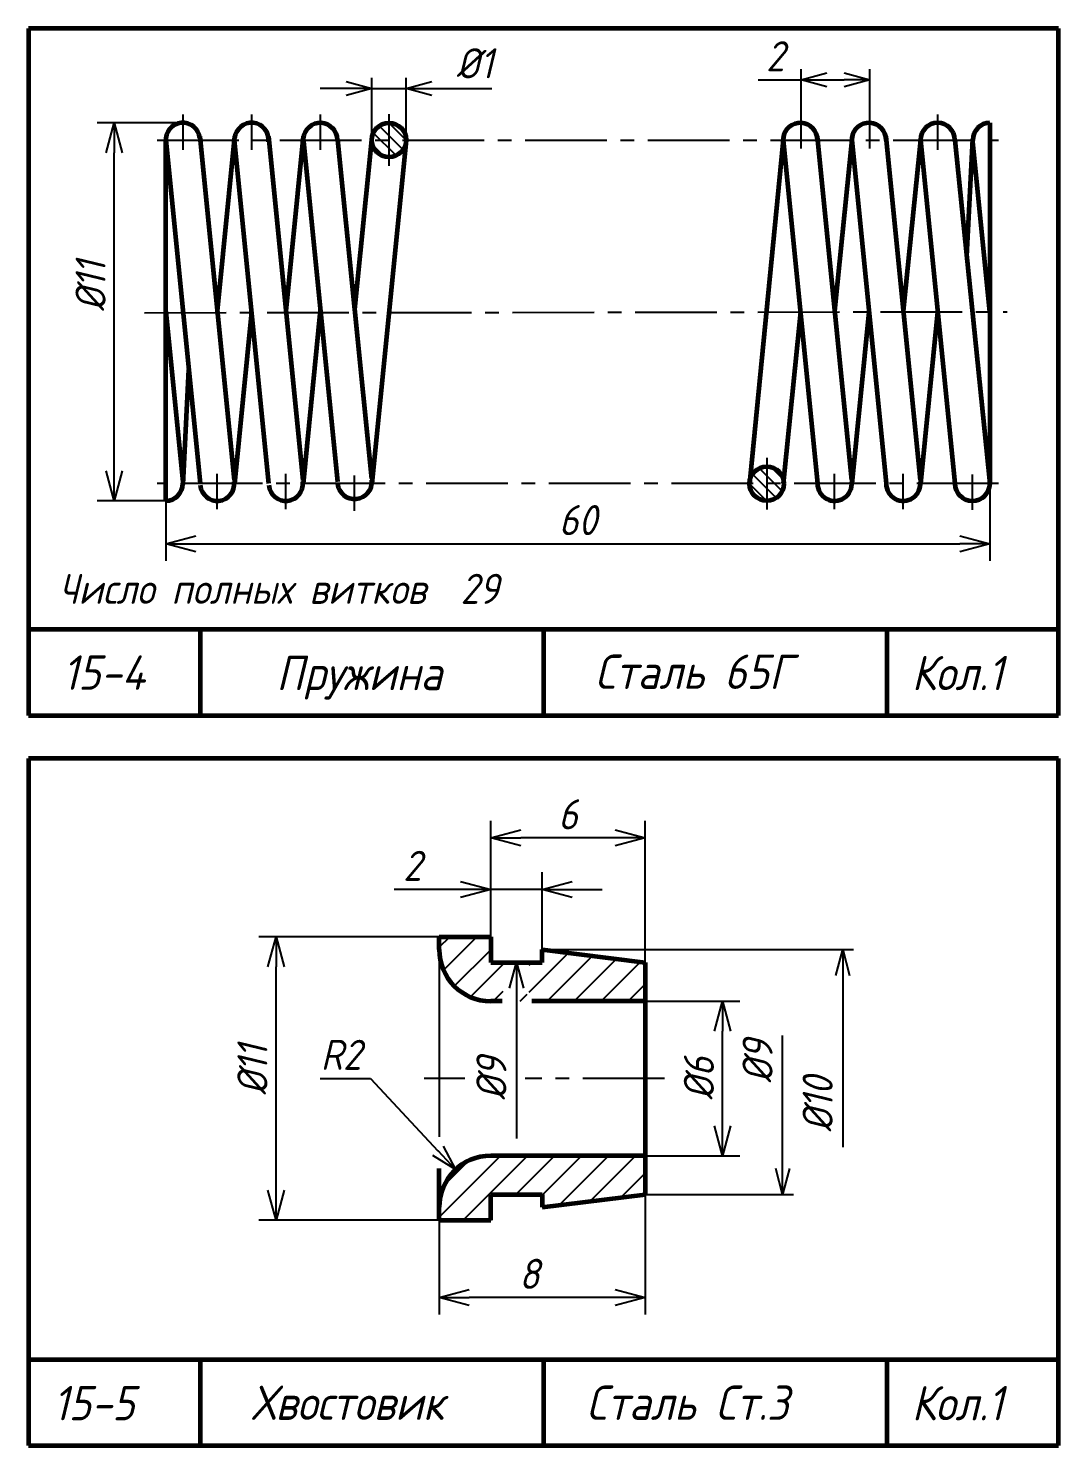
# Model space of a CAD drawing. Header units: millimetres. Extents: x -255 to 513, y 132 to 472.
# Drawn here: x 10 to 130, y 307 to 472 of the extents above; entities that cross this region are included whole.
import ezdxf

# ---------------------------------------------------------------- set-up
doc = ezdxf.new("R2010")
doc.units = ezdxf.units.MM
doc.header["$LTSCALE"] = 0.5
doc.linetypes.add('CENTER2', pattern=[28.575, 19.05, -3.175, 3.175, -3.175])
doc.styles.get("Standard").update_dxf_attribs({"font": 'isocpeui.ttf', "width": 0.9})
doc.dimstyles.new('Standart 1', dxfattribs={"dimtxt": 3.5, "dimasz": 3.5, "dimexe": 2, "dimexo": 0, "dimgap": 1, "dimtad": 1, "dimtoh": 1, "dimdec": 0, "dimtxsty": 'Standard', "dimblk": 'OPEN30', "dimcen": 2.5, "dimadec": 0, "dimazin": 0, "dimtfac": 1, "dimtdec": 0, "dimtmove": 0, "dimatfit": 3, "dimldrblk": 'DOTSMALL', "dimfxl": 0, "dimarcsym": 0})
pattern_1 = [(45, (53, -39), (-1.571545, 1.571545), [])]
pattern_2 = [(135, (-20, 287), (-0.740871, -0.740871), [])]

# ---------------------------------------------------------------- blocks, each defined once
blk = doc.blocks.new('_Open30')
at = {"color": 0, "linetype": 'ByBlock', "lineweight": -2}
for p, q in [((-1, 0.268), (0, 0)), ((0, 0), (-1, -0.268)), ((0, 0), (-1, 0))]:
    blk.add_line(p, q, dxfattribs=at)
blk = doc.blocks.new('*D50')
at = {"color": 0, "lineweight": -2}
for p, q in [((63.85, 364.75), (63.85, 373.75)), ((69.85, 364.75), (69.85, 373.75)), ((60.35, 371.75), (52.61, 371.75)), ((69.85, 371.75), (63.85, 371.75)), ((73.35, 371.75), (76.85, 371.75))]:
    blk.add_line(p, q, dxfattribs=at)
at = {"color": 0, "lineweight": -2, "xscale": 3.5, "yscale": 3.5, "zscale": 3.5}
blk.add_blockref('_Open30', (63.85, 371.75), dxfattribs=at)
at = {"color": 0, "lineweight": -2, "xscale": 3.5, "yscale": 3.5, "zscale": 3.5, "rotation": 180}
blk.add_blockref('_Open30', (69.85, 371.75), dxfattribs=at)
at = {"color": 0, "lineweight": -3, "insert": (54.73, 374.5), "char_height": 3.5, "attachment_point": 5}
blk.add_mtext('2', dxfattribs=at)
blk = doc.blocks.new('_DotSmall')
at = {"color": 0, "linetype": 'ByBlock', "const_width": 0.5}
blk.add_lwpolyline([(-0.0625, 0, 1), (0.0625, 0, 1)], format="xyb", close=True, dxfattribs=at)
blk = doc.blocks.new('*D51')
at = {"color": 0, "lineweight": -2}
for p, q in [((63.85, 363.25), (63.85, 379.75)), ((81.85, 363.25), (81.85, 379.75)), ((78.35, 377.75), (67.35, 377.75))]:
    blk.add_line(p, q, dxfattribs=at)
at = {"color": 0, "lineweight": -2, "xscale": 3.5, "yscale": 3.5, "zscale": 3.5, "rotation": 180}
blk.add_blockref('_Open30', (63.85, 377.75), dxfattribs=at)
at = {"color": 0, "lineweight": -2, "xscale": 3.5, "yscale": 3.5, "zscale": 3.5}
blk.add_blockref('_Open30', (81.85, 377.75), dxfattribs=at)
at = {"color": 0, "lineweight": -3, "insert": (72.85, 380.5), "char_height": 3.5, "attachment_point": 5}
blk.add_mtext('6', dxfattribs=at)
blk = doc.blocks.new('*D52')
at = {"color": 0, "lineweight": -2}
for p, q in [((57.85, 366.25), (36.85, 366.25)), ((38.85, 336.75), (38.85, 362.75)), ((57.85, 333.25), (36.85, 333.25))]:
    blk.add_line(p, q, dxfattribs=at)
at = {"color": 0, "lineweight": -2, "xscale": 3.5, "yscale": 3.5, "zscale": 3.5}
for p, rotation in [((38.85, 366.25), 90), ((38.85, 333.25), 270)]:
    blk.add_blockref('_Open30', p, dxfattribs=dict(at, rotation=rotation))
at = {"color": 0, "lineweight": -3, "insert": (36.1, 350.75), "char_height": 3.5, "attachment_point": 5, "rotation": 90}
blk.add_mtext('%%c11', dxfattribs=at)
blk = doc.blocks.new('*D53')
at = {"color": 0, "lineweight": -2}
for p, q in [((81.85, 336.25), (81.85, 322.25)), ((57.85, 333.25), (57.85, 322.25)), ((78.35, 324.25), (61.35, 324.25))]:
    blk.add_line(p, q, dxfattribs=at)
at = {"color": 0, "lineweight": -2, "xscale": 3.5, "yscale": 3.5, "zscale": 3.5, "rotation": 180}
blk.add_blockref('_Open30', (57.85, 324.25), dxfattribs=at)
at = {"color": 0, "lineweight": -2, "xscale": 3.5, "yscale": 3.5, "zscale": 3.5}
blk.add_blockref('_Open30', (81.85, 324.25), dxfattribs=at)
at = {"color": 0, "lineweight": -3, "insert": (68.35, 327), "char_height": 3.5, "attachment_point": 5}
blk.add_mtext('8', dxfattribs=at)
blk = doc.blocks.new('*D54')
at = {"color": 0, "lineweight": -2}
for p, q in [((81.85, 358.75), (92.85, 358.75)), ((90.85, 344.25), (90.85, 355.25)), ((81.85, 340.75), (92.85, 340.75))]:
    blk.add_line(p, q, dxfattribs=at)
at = {"color": 0, "lineweight": -2, "xscale": 3.5, "yscale": 3.5, "zscale": 3.5}
for p, rotation in [((90.85, 358.75), 90), ((90.85, 340.75), 270)]:
    blk.add_blockref('_Open30', p, dxfattribs=dict(at, rotation=rotation))
at = {"color": 0, "lineweight": -3, "insert": (88.1, 349.75), "char_height": 3.5, "attachment_point": 5, "rotation": 90}
blk.add_mtext('%%c6', dxfattribs=at)
blk = doc.blocks.new('*D55')
at = {"color": 0, "lineweight": -2}
for p, q in [((26, 419), (26, 410)), ((122, 419), (122, 410)), ((29.5, 412), (118.5, 412))]:
    blk.add_line(p, q, dxfattribs=at)
at = {"color": 0, "lineweight": -2, "xscale": 3.5, "yscale": 3.5, "zscale": 3.5, "rotation": 180}
blk.add_blockref('_Open30', (26, 412), dxfattribs=at)
at = {"color": 0, "lineweight": -2, "xscale": 3.5, "yscale": 3.5, "zscale": 3.5}
blk.add_blockref('_Open30', (122, 412), dxfattribs=at)
at = {"color": 0, "lineweight": -3, "insert": (74, 414.75), "char_height": 3.5, "attachment_point": 5}
blk.add_mtext('60', dxfattribs=at)
blk = doc.blocks.new('*D56')
at = {"color": 0, "lineweight": -2}
for p, q in [((28, 461), (18, 461)), ((20, 420.5), (20, 457.5)), ((26, 417), (18, 417))]:
    blk.add_line(p, q, dxfattribs=at)
at = {"color": 0, "lineweight": -2, "xscale": 3.5, "yscale": 3.5, "zscale": 3.5}
for p, rotation in [((20, 461), 90), ((20, 417), 270)]:
    blk.add_blockref('_Open30', p, dxfattribs=dict(at, rotation=rotation))
at = {"color": 0, "lineweight": -3, "insert": (17.25, 442), "char_height": 3.5, "attachment_point": 5, "rotation": 90}
blk.add_mtext('%%c11', dxfattribs=at)

msp = doc.modelspace()

# ---------------------------------------------------------------- hatches: boundary and pattern name
at = {"lineweight": -3}
h = msp.add_hatch(dxfattribs=at)
h.set_pattern_fill('ANSI31', scale=0.33, angle=90, style=0)
h.set_pattern_definition(pattern_2)
h.paths.add_polyline_path([(52, 461), (52, 459), (54, 459, 0.414214)])
h.paths.add_polyline_path([(52, 461, 0.414214), (50, 459), (52, 459)])
h.paths.add_polyline_path([(52, 459), (50, 459, 0.414214), (52, 457)])
h.paths.add_polyline_path([(53.96, 458.6), (54, 459), (52, 459), (52, 457, 0.356963)])
h = msp.add_hatch(dxfattribs=at)
h.set_pattern_fill('ANSI31', scale=0.33, angle=90, style=0)
h.set_pattern_definition(pattern_2)
h.paths.add_polyline_path([(96, 421, 0.358204), (94.04, 419.39), (94, 419), (96, 419)])
h.paths.add_polyline_path([(96, 421), (96, 419), (97.92, 419), (97.96, 419.4, 0.356682)])
h.paths.add_polyline_path([(98, 419), (96, 419), (96, 417, 0.414214)])
h.paths.add_polyline_path([(96, 419), (94, 419, 0.414214), (96, 417)])
h = msp.add_hatch(dxfattribs=at)
h.set_pattern_fill('ANSI31', color=256, scale=0.7, style=0)
h.set_pattern_definition(pattern_1)
h.paths.add_polyline_path([(81.85, 363.25), (69.85, 364.75), (69.85, 363.25), (68.35, 363.25), (68.35, 359.57), (66.85, 359.57), (66.85, 358.75), (68.65, 358.75), (81.85, 358.75)])
h.paths.add_polyline_path([(65.3, 363.25), (63.85, 363.25), (63.85, 366.25), (57.85, 366.25), (57.85, 364.75, 0.414214), (63.85, 358.75), (65.17, 358.75), (66.85, 358.75), (66.85, 359.57), (65.3, 359.57)])
h = msp.add_hatch(dxfattribs=at)
h.set_pattern_fill('ANSI31', color=256, scale=0.7, style=0)
h.set_pattern_definition(pattern_1)
h.paths.add_polyline_path([(81.85, 340.75), (63.85, 340.75, 0.414214), (57.85, 334.75), (57.85, 333.25), (63.85, 333.25), (63.85, 336.25), (69.85, 336.25), (69.85, 334.75), (81.85, 336.25)])

# ---------------------------------------------------------------- linework, layer by layer
at = {"color": 7, "lineweight": 60}
for p, q in [((130, 472), (10, 472)), ((10, 472), (10, 392)), ((130, 392), (130, 472)), ((122, 461), (122, 419)), ((26, 459), (30, 419)), ((26, 417), (26, 459)), ((29.97, 459.4), (33.97, 419.4)), ((34.03, 459.4), (32, 439.1)), ((33.99, 459), (37.99, 419)), ((37.96, 459.4), (41.96, 419.4)), ((42.02, 459.4), (39.99, 439.1)), ((42, 459.2), (46, 419.2)), ((46.02, 459.02), (49.97, 419.6)), ((49.98, 459), (48, 439.3)), ((54, 459), (50, 419)), ((97.95, 459.4), (94, 419)), ((97.91, 459), (101.91, 419)), ((101.88, 459.4), (105.88, 419.4)), ((105.94, 459.4), (103.91, 439.1)), ((105.9, 459), (109.9, 419)), ((109.87, 459.4), (113.87, 419.4)), ((113.89, 459), (111.9, 439.1)), ((113.89, 459), (117.89, 419)), ((117.9, 459), (122, 419)), ((119.29, 445.49), (120, 459.11)), ((122, 439), (120.01, 458.8)), ((26, 439), (27.99, 419.2)), ((36, 438.95), (34, 419)), ((44, 439.15), (41.99, 419)), ((99.92, 438.95), (97.92, 419)), ((107.91, 438.95), (105.91, 419)), ((115.9, 438.95), (113.9, 419)), ((28.67, 432.3), (28, 418.9)), ((130, 402), (10, 402)), ((30, 402), (30, 392)), ((70, 402), (70, 392)), ((110, 402), (110, 392)), ((10, 392), (130, 392)), ((130, 387), (10, 387)), ((10, 387), (10, 307)), ((130, 307), (130, 387)), ((57.85, 364.75), (57.85, 366.25)), ((57.85, 366.25), (63.85, 366.25)), ((63.85, 366.25), (63.85, 363.25)), ((69.85, 364.75), (81.85, 363.25)), ((69.85, 363.25), (69.85, 364.75)), ((63.85, 363.25), (69.85, 363.25)), ((81.85, 363.25), (81.85, 336.25)), ((65.17, 358.75), (63.85, 358.75)), ((81.85, 358.75), (68.65, 358.75)), ((81.85, 340.75), (63.85, 340.75)), ((57.85, 333.25), (57.85, 339.25)), ((63.85, 336.25), (69.85, 336.25)), ((63.85, 333.25), (63.85, 336.25)), ((69.85, 334.75), (81.85, 336.25)), ((69.85, 336.25), (69.85, 334.75)), ((57.85, 333.25), (63.85, 333.25)), ((130, 317), (10, 317)), ((30, 317), (30, 307)), ((70, 317), (70, 307)), ((110, 317), (110, 307)), ((10, 307), (130, 307))]:
    msp.add_line(p, q, dxfattribs=at)
at = {"color": 7, "lineweight": -3}
for p, q in [((100, 458), (100, 467.25)), ((108, 458), (108, 467.25)), ((50, 459), (50, 466.25)), ((54, 459), (54, 466.25)), ((95, 466), (105, 466)), ((47, 465), (44, 465)), ((50, 465), (54, 465)), ((57, 465), (64, 465)), ((52, 462), (52, 456)), ((28, 461.98), (28, 457.87)), ((36, 461.98), (36, 457.87)), ((44, 461.98), (44, 457.87)), ((115.9, 461.98), (115.9, 457.87)), ((96, 422), (96, 416)), ((32, 416.02), (32, 420.13)), ((39.99, 416.02), (39.99, 420.13)), ((48, 415.82), (48, 419.93)), ((103.91, 416.02), (103.91, 420.13)), ((111.9, 416.02), (111.9, 420.13)), ((119.95, 415.96), (119.95, 420.07)), ((69.85, 364.75), (106.1, 364.75)), ((104.85, 361.75), (104.85, 341.75)), ((66.85, 360.25), (66.85, 342.75)), ((97.85, 339.25), (97.85, 354.75)), ((43.99, 349.75), (49.85, 349.75)), ((49.85, 349.75), (57.71, 341.33)), ((81.85, 336.25), (99.1, 336.25))]:
    msp.add_line(p, q, dxfattribs=at)
at = {"color": 7, "linetype": 'CENTER2', "lineweight": -3}
for p, q in [((25, 459), (123, 459)), ((23.52, 438.89), (124, 439)), ((123, 419), (25, 419)), ((84.1, 349.75), (67.85, 349.75))]:
    msp.add_line(p, q, dxfattribs=at)
msp.add_line((57.85, 366.25), (57.85, 342.97))
at = {"color": 7, "linetype": 'CENTER2', "lineweight": -3, "ltscale": 0.5}
msp.add_line((60.85, 349.75), (55.68, 349.75), dxfattribs=at)
at = {"color": 7, "lineweight": 60}
for centre in [(52, 459), (96, 419)]:
    msp.add_circle(centre, 2, dxfattribs=at)
for centre, radius, start, end in [((28, 459), 2, 5.7106, 185.7106), ((36, 459), 2, 354.2894, 174.2894), ((44, 458.98), 2.01, 0.8929, 173.8664), ((99.92, 459), 2, 0, 174.2894), ((107.91, 459), 2, 0, 174.2894), ((115.9, 459), 2, 0.1356, 179.8644), ((122, 459), 2, 90, 180), ((32, 419), 2, 185.7106, 5.7106), ((39.99, 419), 2, 185.7106, 5.7106), ((48, 419.2), 2, 185.7106, 5.7106), ((103.91, 419), 2, 180, 5.7106), ((111.9, 419), 2, 180, 5.7106), ((26, 419), 2, 270, 0), ((119.95, 419.06), 2.06, 181.6075, 358.3925), ((63.85, 364.75), 6, 180, 270), ((63.85, 334.75), 6, 90, 180)]:
    msp.add_arc(centre, radius, start, end, dxfattribs=at)

# ---------------------------------------------------------------- block references
at = {"color": 7, "lineweight": -3, "xscale": 3, "yscale": 3, "zscale": 3}
for p in [(50, 465), (108, 466)]:
    msp.add_blockref('_Open30', p, dxfattribs=at)
at = {"color": 7, "lineweight": -3, "yscale": 3, "zscale": 3}
for p, xscale, rotation in [((54, 465), 3, 180), ((100, 466), 3, 180), ((104.85, 364.75), 3, 90), ((66.85, 363.25), 3, 90), ((59.76, 339.14), 3.000000000000035, 313.0250659891171), ((97.85, 336.25), 3, 270)]:
    msp.add_blockref('_Open30', p, dxfattribs=dict(at, xscale=xscale, rotation=rotation))

# ---------------------------------------------------------------- texts
at = {"color": 7, "width": 0.9}
for s, height, p in [('Число полных витков  29', 3.5, (13.53, 405)), ('15-4', 4, (14, 395)), ('Пружина', 4, (38.89, 394.95)), ('Сталь 65Г', 4, (76, 395.1)), ('Кол.1', 4, (112.89, 394.95)), ('15-5', 4, (12.89, 309.95)), ('Хвостовик', 4, (36, 310)), ('Сталь Ст.3', 4, (75, 310)), ('Кол.1', 4, (112.89, 309.95))]:
    msp.add_text(s, height=height, dxfattribs=at).set_placement(p)
at = {"color": 7, "lineweight": -3, "char_height": 3.5, "attachment_point": 5}
for s, insert in [('2', (97, 468.75)), ('%%c1', (62, 467.93)), ('R2', (46.42, 352.5))]:
    msp.add_mtext(s, dxfattribs=dict(at, insert=insert))
at = {"color": 7, "lineweight": -3, "char_height": 3.5, "attachment_point": 5, "rotation": 90}
for s, insert in [('%%c9', (94.93, 351.75)), ('%%c9', (63.93, 349.75)), ('%%c10', (101.93, 346.75))]:
    msp.add_mtext(s, dxfattribs=dict(at, insert=insert))

# ---------------------------------------------------------------- dimensions: what is measured, and where the dimension line sits
at = {"color": 7, "lineweight": -3}
for base, p1, p2, text, picture, middle in [((20, 461), (26, 417), (28, 461), '%%c11', '*D56', (20, 442)), ((38.85, 366.25), (57.85, 333.25), (57.85, 366.25), '%%c11', '*D52', (38.85, 350.75)), ((90.85, 358.75), (81.85, 340.75), (81.85, 358.75), '%%c6', '*D54', (90.85, 349.75))]:
    dim = msp.add_linear_dim(base=base, p1=p1, p2=p2, angle=90, text=text, dimstyle='Standart 1', dxfattribs=at)
    dim.commit()
    dim.dimension.update_dxf_attribs({"geometry": picture, "text_midpoint": middle, "dimtype": 160})
for base, p1, p2, text, picture, middle in [((122, 412), (26, 419), (122, 419), '60', '*D55', (74, 412)), ((63.85, 377.75), (81.85, 363.25), (63.85, 363.25), '6', '*D51', (72.85, 377.75)), ((63.85, 371.75), (69.85, 364.75), (63.85, 364.75), '2', '*D50', (54.73, 371.75)), ((57.85, 324.25), (81.85, 336.25), (57.85, 333.25), '8', '*D53', (68.35, 324.25))]:
    dim = msp.add_linear_dim(base=base, p1=p1, p2=p2, text=text, dimstyle='Standart 1', dxfattribs=at)
    dim.commit()
    dim.dimension.update_dxf_attribs({"geometry": picture, "text_midpoint": middle, "dimtype": 160})

doc.saveas('drawing.dxf')
